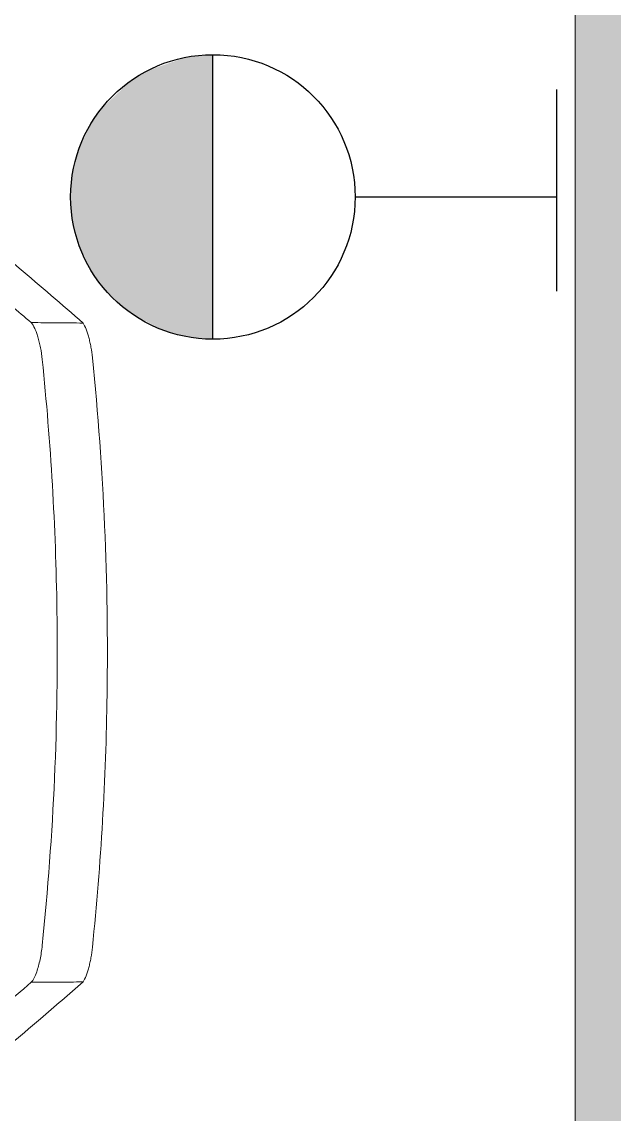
# Model space of a CAD drawing. Header units: inches. Extents: x 920 to 3122, y -545 to 2052.
# Drawn here: x 2947.9 to 2968.51, y 1307.17 to 1345.17 of the extents above; entities that cross this region are included whole.
import ezdxf

# ---------------------------------------------------------------- set-up
doc = ezdxf.new("R2010")
doc.units = ezdxf.units.IN
doc.header["$MEASUREMENT"] = 0
for name, color, linetype, lineweight in [('A-ANNO-NOTE', 131, 'Continuous', 9), ('A-WALL-PATT', 111, 'Continuous', 13), ('I-FURN', 30, 'Continuous', 9), ('I-WALL', 2, 'Continuous', 13)]:
    doc.layers.add(name, color=color, linetype=linetype, lineweight=lineweight)

# ---------------------------------------------------------------- blocks, each defined once
blk = doc.blocks.new('HighTower_Ace_Lounge - HighTower_Ace_Lounge-V24-Level 07  POWER _ SIGNAL')
at = {"layer": 'I-FURN'}
for points, knots in [([(-10.256, 14.112), (-8.311, 14.31), (-4.406, 14.594), (2.449, 14.694), (7.338, 14.409), (10.257, 14.112)], [0, 0, 0, 0, 0.285714, 0.571429, 1, 1, 1, 1]), ([(-11.462, 13.789), (-11.402, 13.825), (-11.296, 13.878), (-11.115, 13.943), (-10.964, 13.987), (-10.8, 14.027), (-10.567, 14.074), (-10.384, 14.099), (-10.256, 14.112)], [0, 0, 0, 0, 0.25, 0.375, 0.5, 0.625, 0.75, 1, 1, 1, 1]), ([(10.257, 14.112), (10.385, 14.099), (10.568, 14.073), (10.801, 14.027), (10.965, 13.987), (11.116, 13.942), (11.296, 13.877), (11.402, 13.825), (11.462, 13.788)], [0, 0, 0, 0, 0.25, 0.375, 0.5, 0.625, 0.75, 1, 1, 1, 1]), ([(-14.626, 10.059), (-14.213, 10.561), (-13.17, 11.812), (-12.107, 13.05), (-11.462, 13.789)], [0, 0, 0, 0, 0.4, 1, 1, 1, 1]), ([(11.462, 13.788), (11.892, 13.296), (12.959, 12.061), (14.006, 10.812), (14.626, 10.059)], [0, 0, 0, 0, 0.4, 1, 1, 1, 1]), ([(10.192, 12.366), (8.259, 12.565), (4.379, 12.85), (-2.433, 12.95), (-7.291, 12.665), (-10.191, 12.367)], [0, 0, 0, 0, 0.285714, 0.571429, 1, 1, 1, 1]), ([(-10.191, 12.367), (-10.337, 12.352), (-10.542, 12.322), (-10.801, 12.266), (-10.981, 12.218), (-11.141, 12.165), (-11.326, 12.088), (-11.425, 12.027), (-11.476, 11.985)], [0, 0, 0, 0, 0.25, 0.375, 0.5, 0.625, 0.75, 1, 1, 1, 1]), ([(11.476, 11.985), (11.436, 12.018), (11.336, 12.084), (11.08, 12.192), (10.768, 12.278), (10.446, 12.336), (10.278, 12.357), (10.192, 12.366)], [0, 0, 0, 0, 0.2, 0.4, 0.7, 0.85, 1, 1, 1, 1]), ([(-11.476, 11.985), (-11.871, 11.523), (-12.853, 10.365), (-13.817, 9.195), (-14.389, 8.49)], [0, 0, 0, 0, 0.4, 1, 1, 1, 1]), ([(14.389, 8.49), (14.008, 8.96), (13.047, 10.132), (12.069, 11.292), (11.476, 11.985)], [0, 0, 0, 0, 0.4, 1, 1, 1, 1])]:
    blk.add_open_spline(points, degree=3, knots=knots, dxfattribs=at)
for points in [[(-11.476, 11.985), (-11.476, 12.285), (-11.474, 12.886), (-11.467, 13.488), (-11.462, 13.789)], [(11.462, 13.788), (11.467, 13.487), (11.475, 12.886), (11.477, 12.285), (11.476, 11.985)]]:
    blk.add_open_spline(points, degree=3, dxfattribs=at)

msp = doc.modelspace()

# ---------------------------------------------------------------- hatches: boundary and pattern name
at = {"layer": 'A-ANNO-NOTE'}
for points in [[(2952.2677, 1343.4716), (2954.5501, 1344.0292), (2953.6329, 1343.9435)], [(2954.5501, 1334.1292), (2954.5501, 1344.0292), (2952.2677, 1343.4716), (2952.9294, 1340.7628)], [(2950.6566, 1336.0225), (2952.2677, 1343.4716), (2949.6858, 1338.162)], [(2949.6858, 1338.162), (2952.2677, 1343.4716), (2949.6858, 1339.9964)], [(2949.6858, 1339.9964), (2952.2677, 1343.4716), (2950.6566, 1342.136), (2950.0335, 1340.7628)], [(2954.5501, 1334.1292), (2952.2677, 1343.4716), (2950.6566, 1336.0225)], [(2950.6566, 1342.136), (2952.2677, 1343.4716), (2951.7049, 1343.1298)], [(2949.6858, 1339.9964), (2950.6566, 1342.136), (2950.3538, 1341.7048), (2949.9854, 1340.7628)], [(2949.6858, 1339.9964), (2950.3538, 1341.7048), (2949.8936, 1340.7584)], [(2949.6858, 1338.162), (2949.6858, 1339.9964), (2949.6001, 1339.0792)], [(2950.6566, 1336.0225), (2949.6858, 1338.162), (2950.3538, 1336.4536)], [(2950.3538, 1336.4536), (2949.6858, 1338.162), (2949.8936, 1337.4)], [(2951.7049, 1335.0286), (2950.6566, 1336.0225), (2951.1924, 1335.4421)], [(2954.5501, 1334.1292), (2950.6566, 1336.0225), (2951.7049, 1335.0286)], [(2954.5501, 1334.1292), (2951.7049, 1335.0286), (2952.7475, 1334.4691)], [(2954.5501, 1334.1292), (2952.7475, 1334.4691), (2953.6329, 1334.2149)]]:
    msp.add_hatch(color=256, dxfattribs=at).paths.add_polyline_path(points, flags=0)
at = {"layer": 'A-WALL-PATT', "lineweight": 9}
msp.add_hatch(color=7, dxfattribs=at).paths.add_polyline_path([(2969.1666, 1305.7804), (2970.6519, 1305.7804), (2970.6519, 1765.0841), (2969.1519, 1765.0841), (2969.1519, 1763.0841), (2968.6519, 1763.5841), (2968.6519, 1765.0841), (2967.1519, 1765.0841), (2967.1519, 1305.7804)], flags=0)

# ---------------------------------------------------------------- linework, layer by layer
at = {"layer": 'A-ANNO-NOTE'}
msp.add_line((2954.5501, 1334.1292), (2954.5501, 1344.0292), dxfattribs=at)
at = {"layer": 'A-ANNO-NOTE', "lineweight": 30}
for p, q in [((2954.5501, 1334.1292), (2954.5501, 1344.0292)), ((2966.5126, 1335.801), (2966.5126, 1342.8135)), ((2966.5126, 1339.0726), (2959.5001, 1339.0726))]:
    msp.add_line(p, q, dxfattribs=at)
msp.add_circle((2954.5501, 1339.0792), 4.95, dxfattribs=at)
msp.add_circle((2954.5501, 1339.0792), 4.95, dxfattribs=at)
msp.add_circle((2954.5501, 1339.0792), 4.95, dxfattribs=at)
msp.add_circle((2954.5501, 1339.0792), 4.95, dxfattribs=at)
msp.add_circle((2954.5501, 1339.0792), 4.95, dxfattribs=at)
msp.add_circle((2954.5501, 1339.0792), 4.95, dxfattribs=at)
msp.add_circle((2954.5501, 1339.0792), 4.95, dxfattribs=at)
at = {"layer": 'A-ANNO-NOTE'}
msp.add_arc((2954.5501, 1339.0792), 4.95, 90, 270, dxfattribs=at)
at = {"layer": 'I-WALL', "color": 8, "lineweight": 20}
msp.add_line((2967.1519, 1765.0841), (2967.1519, 1305.7804), dxfattribs=at)

# ---------------------------------------------------------------- block references
at = {"layer": 'I-FURN', "rotation": 269.9999999999996}
msp.add_blockref('HighTower_Ace_Lounge - HighTower_Ace_Lounge-V24-Level 07  POWER _ SIGNAL', (2936.2464, 1323.229), dxfattribs=at)

doc.saveas('drawing.dxf')
